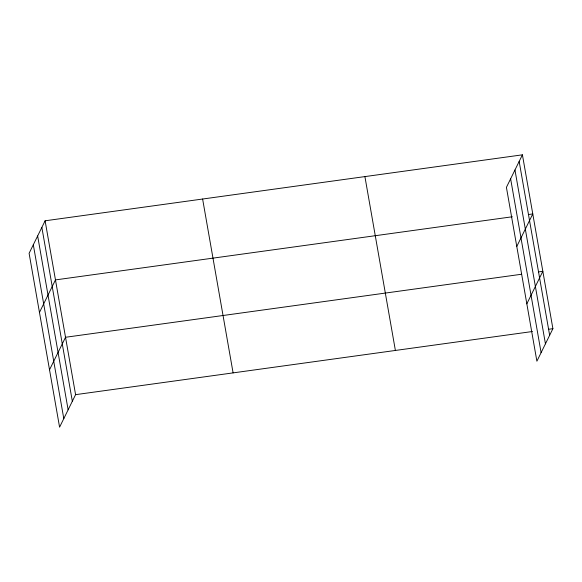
<?xml version="1.0" encoding="UTF-8"?>
<svg xmlns="http://www.w3.org/2000/svg" width="582" height="582" viewBox="0 0 582 582"><rect width="100%" height="100%" fill="white"/><g stroke="black" fill="none" stroke-linecap="round" stroke-linejoin="round"><path stroke-width="0.87" d="M45.105 220.796L29.1 253.316L59.582 427.173L75.587 394.654L45.105 220.796L522.418 154.827L552.9 328.685L536.895 361.204L506.413 187.346L522.418 154.827M39.467 312.432L55.465 279.906L512.313 216.766M49.521 369.803L65.526 337.276L521.487 274.26M516.78 246.462L532.785 213.936L528.332 214.554M526.834 303.833L542.839 271.307L538.394 271.925M75.587 394.654L532.435 331.514M548.448 329.296L552.9 328.685M519.166 161.432L549.648 335.29M514.961 169.98L545.443 343.838M510.625 178.798L541.107 352.656M364.907 176.593L395.389 350.451M202.616 199.022L233.098 372.88M41.853 227.402L72.335 401.26M37.648 235.95L68.13 409.808M33.312 244.767L63.794 418.625"/></g></svg>
